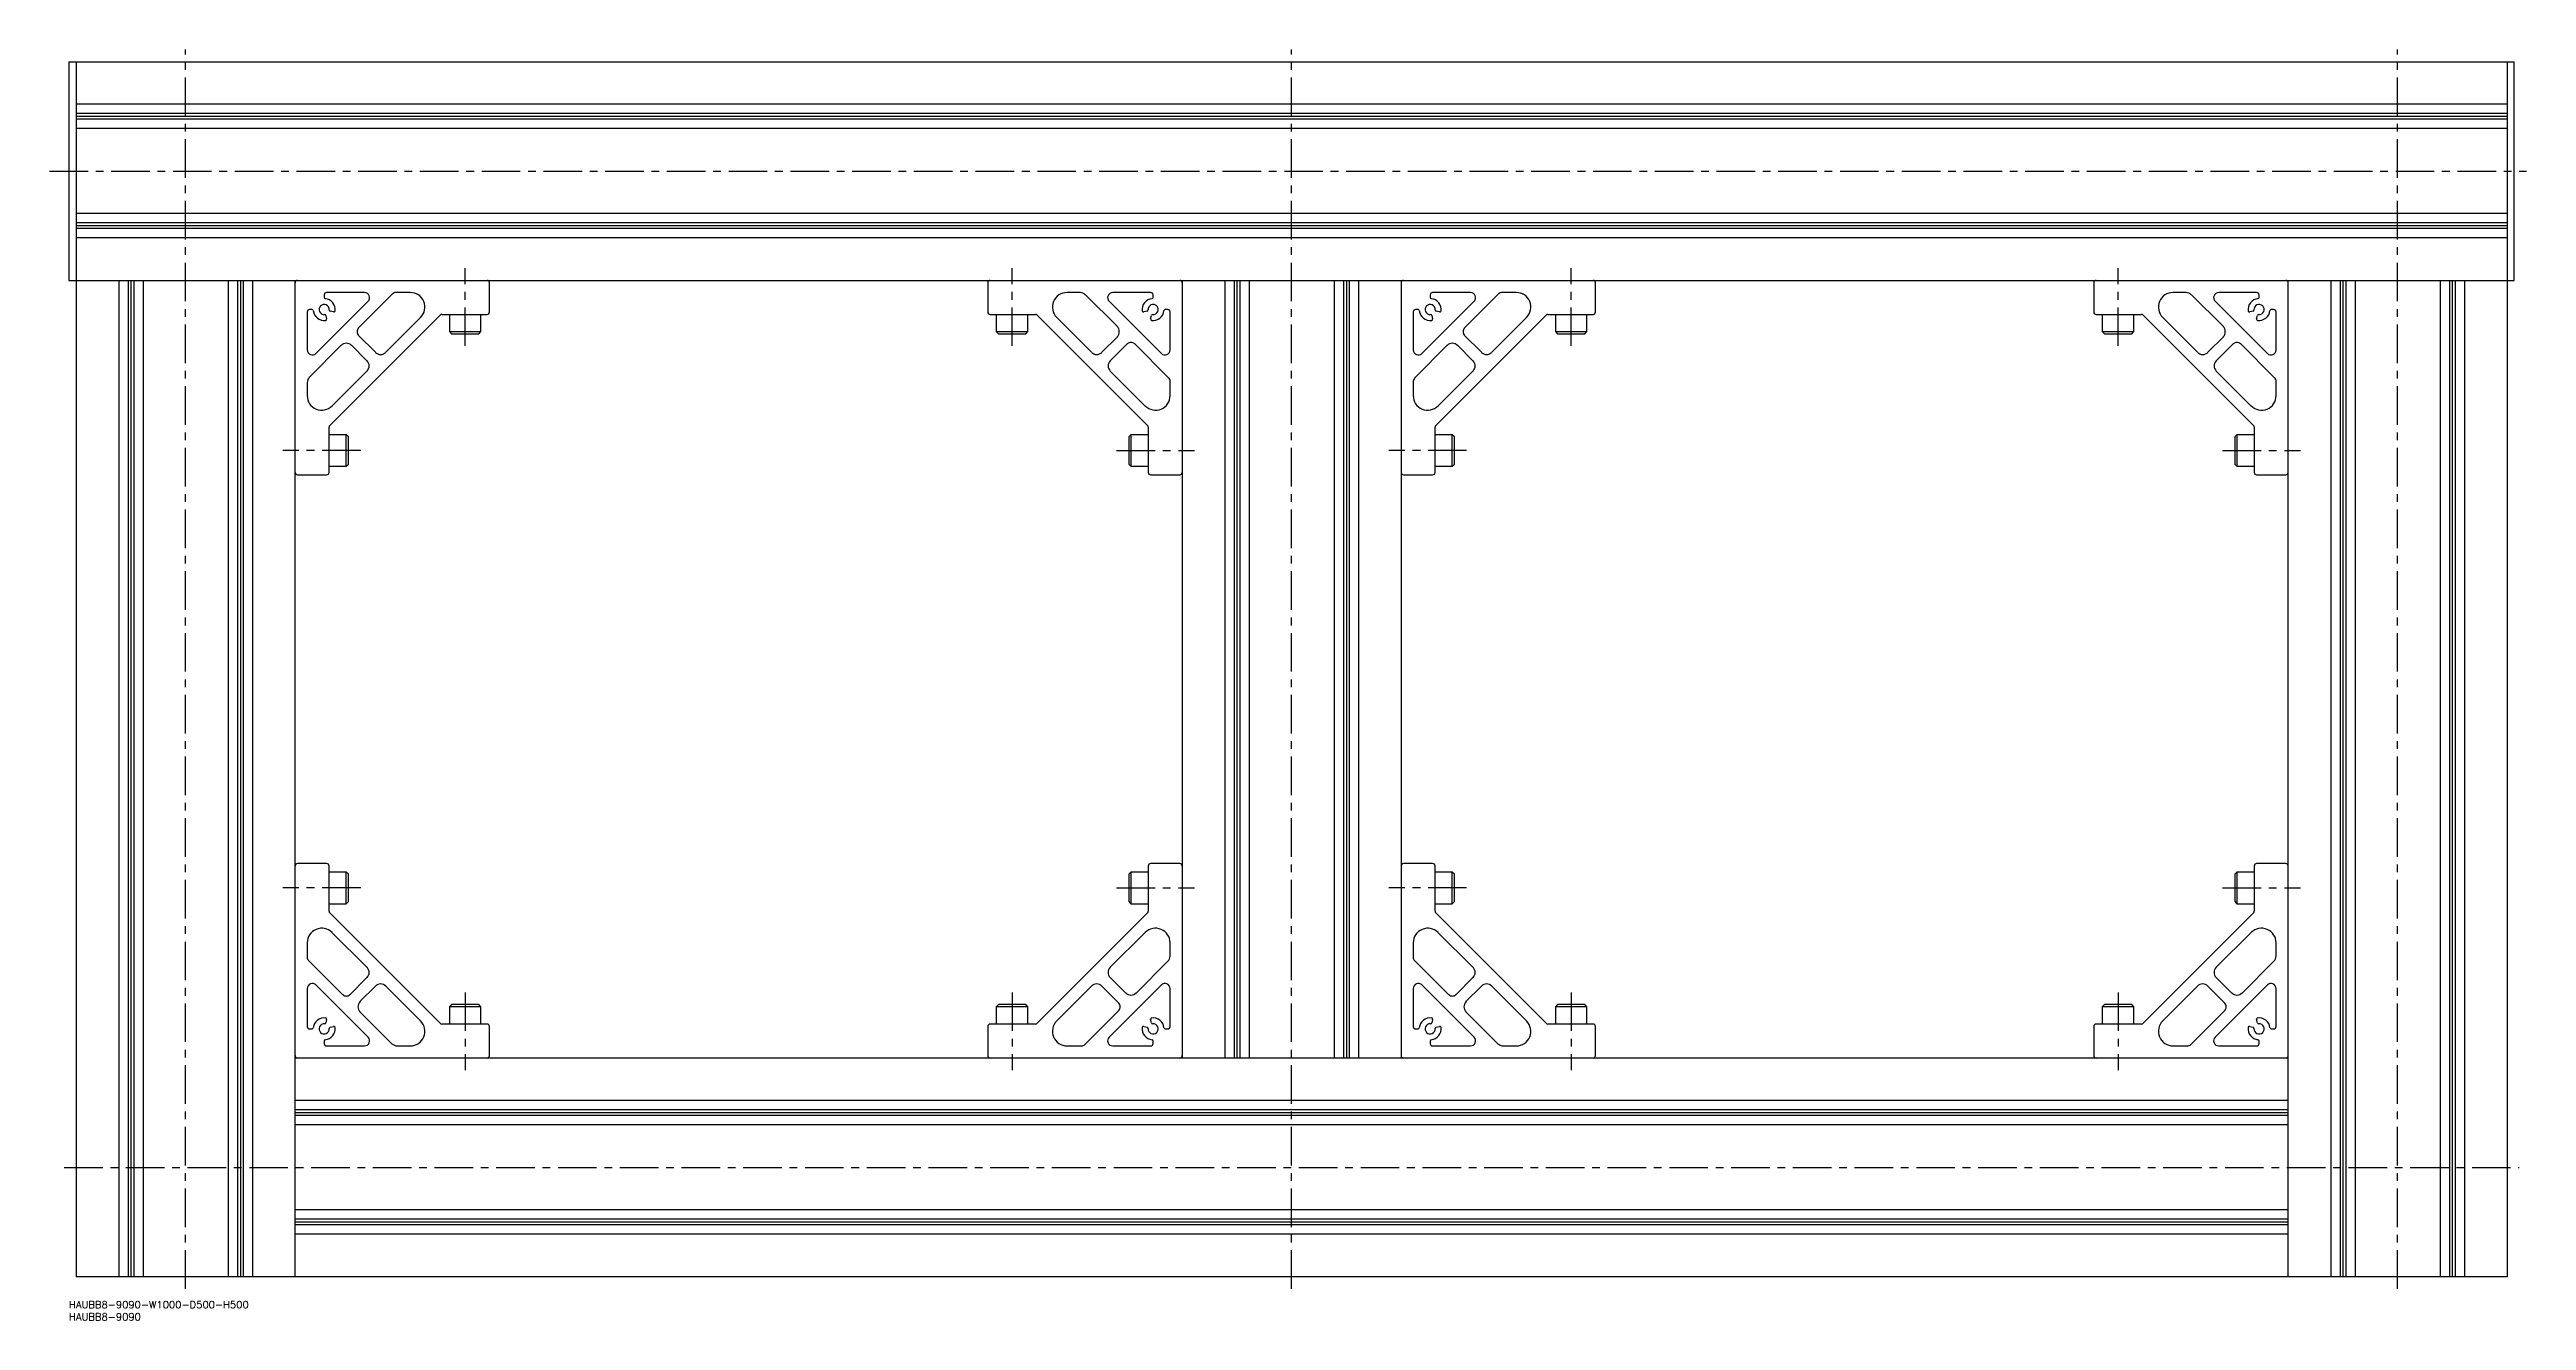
# Model space of a CAD drawing. Extents: x -8 to 1721, y -8 to 1075.
# Drawn here: x -8 to 1011, y -8 to 515 of the extents above; entities that cross this region are included whole.
import ezdxf

# ---------------------------------------------------------------- set-up
doc = ezdxf.new("R2010")
doc.units = 0
doc.header["$LTSCALE"] = 0.5
doc.linetypes.add('CENTER', pattern=[50.8, 31.75, -6.35, 6.35, -6.35])
for name, color, linetype in [('MSM_CENTER', 1, 'CENTER'), ('MSM_CONTINUOUS', 7, 'CONTINUOUS'), ('MSM_PART_NUMBER', 7, 'CONTINUOUS')]:
    doc.layers.add(name, color=color, linetype=linetype)
doc.styles.get("Standard").update_dxf_attribs({"font": 'txt.shx', "height": 3, "bigfont": 'bigfont.shx'})

# ---------------------------------------------------------------- blocks, each defined once
blk = doc.blocks.new('*U8')
at = {"layer": 'MSM_PART_NUMBER'}
blk.add_text('HAUBB8-9090-W1000-D500-H500', height=3, dxfattribs=at).set_placement((0, -3))
blk = doc.blocks.new('*U9')
at = {"layer": 'MSM_PART_NUMBER'}
blk.add_text('HAUBB8-9090', height=3, dxfattribs=at).set_placement((0, -8))

msp = doc.modelspace()

# ---------------------------------------------------------------- linework, layer by layer
at = {"layer": 'MSM_CENTER'}
for p, q in [((48, 5), (48, 515)), ((503, 5), (503, 515)), ((958, 5), (958, 515)), ((-8, 465), (1011, 465)), ((163, 393), (163, 425)), ((388, 393), (388, 425)), ((618, 393), (618, 425)), ((843, 393), (843, 425)), ((120, 350), (88, 350)), ((431, 350), (463, 350)), ((575, 350), (543, 350)), ((886, 350), (918, 350)), ((120, 170), (88, 170)), ((431, 170), (463, 170)), ((575, 170), (543, 170)), ((886, 170), (918, 170)), ((163, 127), (163, 95)), ((388, 127), (388, 95)), ((618, 127), (618, 95)), ((843, 127), (843, 95)), ((-2, 55), (1008, 55))]:
    msp.add_line(p, q, dxfattribs=at)
at = {"layer": 'MSM_CONTINUOUS'}
for p, q in [((0, 510), (1006, 510)), ((0, 510), (0, 420)), ((3, 510), (3, 10)), ((1003, 510), (1003, 10)), ((1006, 420), (1006, 510)), ((1003, 492.5), (3, 492.5)), ((1003, 488.7), (3, 488.7)), ((1003, 487.5), (3, 487.5)), ((1003, 486.3), (3, 486.3)), ((1003, 482.5), (3, 482.5)), ((1003, 447.5), (3, 447.5)), ((1003, 443.7), (3, 443.7)), ((1003, 442.5), (3, 442.5)), ((1003, 441.3), (3, 441.3)), ((1003, 437.5), (3, 437.5)), ((0, 420), (1006, 420)), ((20.5, 420), (20.5, 10)), ((24.3, 420), (24.3, 10)), ((25.5, 420), (25.5, 10)), ((26.7, 420), (26.7, 10)), ((30.5, 420), (30.5, 10)), ((65.5, 420), (65.5, 10)), ((69.3, 420), (69.3, 10)), ((70.5, 420), (70.5, 10)), ((71.7, 420), (71.7, 10)), ((75.5, 420), (75.5, 10)), ((93, 10), (93, 420)), ((173, 407), (173, 419)), ((378, 419), (378, 407)), ((458, 420), (458, 100)), ((475.5, 420), (475.5, 100)), ((479.3, 420), (479.3, 100)), ((480.5, 420), (480.5, 100)), ((481.7, 420), (481.7, 100)), ((485.5, 420), (485.5, 100)), ((520.5, 420), (520.5, 100)), ((524.3, 420), (524.3, 100)), ((525.5, 420), (525.5, 100)), ((526.7, 420), (526.7, 100)), ((530.5, 420), (530.5, 100)), ((548, 420), (548, 100)), ((628, 407), (628, 419)), ((833, 419), (833, 407)), ((913, 10), (913, 420)), ((930.5, 420), (930.5, 10)), ((934.3, 420), (934.3, 10)), ((935.5, 420), (935.5, 10)), ((936.7, 420), (936.7, 10)), ((940.5, 420), (940.5, 10)), ((975.5, 420), (975.5, 10)), ((979.3, 420), (979.3, 10)), ((980.5, 420), (980.5, 10)), ((981.7, 420), (981.7, 10)), ((985.5, 420), (985.5, 10)), ((100, 408), (99, 408)), ((101.6, 389.9), (123.1, 411.4)), ((105, 414), (105, 413)), ((121.6, 415), (106, 415)), ((133.1, 414.4), (119, 400.3)), ((140.4, 415), (134.5, 415)), ((416, 415), (410.6, 415)), ((431.3, 401), (418.2, 414.1)), ((427.9, 411.4), (449.4, 389.9)), ((445, 415), (429.4, 415)), ((446, 413), (446, 414)), ((452, 408), (451, 408)), ((555, 408), (554, 408)), ((556.6, 389.9), (578.1, 411.4)), ((560, 414), (560, 413)), ((576.6, 415), (561, 415)), ((588.1, 414.4), (574, 400.3)), ((595.4, 415), (589.5, 415)), ((871, 415), (865.6, 415)), ((886.3, 401), (873.2, 414.1)), ((882.9, 411.4), (904.4, 389.9)), ((900, 415), (884.4, 415)), ((901, 413), (901, 414)), ((907, 408), (906, 408)), ((98, 407), (98, 391.4)), ((105.7, 405.5), (106, 404.2)), ((107.3, 360.3), (152.7, 405.7)), ((108.8, 407), (107.5, 407.3)), ((119, 397.5), (126.1, 390.4)), ((130.4, 390.4), (144.7, 404.8)), ((153.4, 406), (172, 406)), ((156.5, 406), (156.5, 398.9)), ((156.5, 398.9), (157.4, 398)), ((156.5, 398.9), (169.5, 398.9)), ((157.4, 398), (168.6, 398)), ((168.6, 398), (169.5, 398.9)), ((169.5, 398.9), (169.5, 406)), ((379, 406), (397.6, 406)), ((381.5, 406), (394.5, 406)), ((381.5, 406), (381.5, 398.9)), ((381.5, 398.9), (382.4, 398)), ((381.5, 398.9), (394.5, 398.9)), ((382.4, 398), (393.6, 398)), ((393.6, 398), (394.5, 398.9)), ((394.5, 398.9), (394.5, 406)), ((398.3, 405.7), (443.7, 360.3)), ((406.3, 404.8), (420.6, 390.4)), ((443.5, 407.3), (442.2, 407)), ((445, 404.2), (445.3, 405.5)), ((453, 391.4), (453, 407)), ((553, 407), (553, 391.4)), ((560.7, 405.5), (561, 404.2)), ((562.3, 360.3), (607.7, 405.7)), ((563.8, 407), (562.5, 407.3)), ((574, 397.5), (581.1, 390.4)), ((585.4, 390.4), (599.7, 404.8)), ((608.4, 406), (627, 406)), ((611.5, 406), (611.5, 398.9)), ((611.5, 398.9), (612.4, 398)), ((611.5, 398.9), (624.5, 398.9)), ((612.4, 398), (623.6, 398)), ((623.6, 398), (624.5, 398.9)), ((624.5, 398.9), (624.5, 406)), ((834, 406), (852.6, 406)), ((836.5, 406), (849.5, 406)), ((836.5, 406), (836.5, 398.9)), ((836.5, 398.9), (837.4, 398)), ((836.5, 398.9), (849.5, 398.9)), ((837.4, 398), (848.6, 398)), ((848.6, 398), (849.5, 398.9)), ((849.5, 398.9), (849.5, 406)), ((853.3, 405.7), (898.7, 360.3)), ((861.3, 404.8), (875.6, 390.4)), ((898.5, 407.3), (897.2, 407)), ((900, 404.2), (900.3, 405.5)), ((908, 391.4), (908, 407)), ((112, 393.3), (98.9, 380.2)), ((122.6, 386.9), (116.2, 393.3)), ((424.9, 390.4), (431.3, 396.8)), ((435.5, 394), (428.4, 386.9)), ((452.4, 379.9), (438.3, 394)), ((567, 393.3), (553.9, 380.2)), ((577.6, 386.9), (571.2, 393.3)), ((879.9, 390.4), (886.3, 396.8)), ((890.5, 394), (883.4, 386.9)), ((907.4, 379.9), (893.3, 394)), ((98, 378), (98, 372.6)), ((108.2, 368.3), (122.6, 382.6)), ((428.4, 382.6), (442.8, 368.3)), ((453, 372.6), (453, 378.5)), ((553, 378), (553, 372.6)), ((563.2, 368.3), (577.6, 382.6)), ((883.4, 382.6), (897.8, 368.3)), ((908, 372.6), (908, 378.5)), ((107, 341), (107, 359.6)), ((444, 359.6), (444, 341)), ((562, 341), (562, 359.6)), ((899, 359.6), (899, 341)), ((107, 343.5), (107, 356.5)), ((114.1, 356.5), (107, 356.5)), ((115, 355.6), (114.1, 356.5)), ((114.1, 343.5), (114.1, 356.5)), ((115, 344.4), (115, 355.6)), ((436.9, 356.5), (436, 355.6)), ((436, 355.6), (436, 344.4)), ((436.9, 356.5), (436.9, 343.5)), ((444, 356.5), (436.9, 356.5)), ((562, 343.5), (562, 356.5)), ((569.1, 356.5), (562, 356.5)), ((570, 355.6), (569.1, 356.5)), ((569.1, 343.5), (569.1, 356.5)), ((570, 344.4), (570, 355.6)), ((891.9, 356.5), (891, 355.6)), ((891, 355.6), (891, 344.4)), ((891.9, 356.5), (891.9, 343.5)), ((899, 356.5), (891.9, 356.5)), ((94, 340), (106, 340)), ((107, 343.5), (114.1, 343.5)), ((114.1, 343.5), (115, 344.4)), ((436, 344.4), (436.9, 343.5)), ((436.9, 343.5), (444, 343.5)), ((445, 340), (457, 340)), ((549, 340), (561, 340)), ((562, 343.5), (569.1, 343.5)), ((569.1, 343.5), (570, 344.4)), ((891, 344.4), (891.9, 343.5)), ((891.9, 343.5), (899, 343.5)), ((900, 340), (912, 340)), ((106, 180), (94, 180)), ((107, 160.4), (107, 179)), ((114.1, 176.5), (107, 176.5)), ((115, 175.6), (114.1, 176.5)), ((114.1, 163.5), (114.1, 176.5)), ((115, 164.4), (115, 175.6)), ((436.9, 176.5), (436, 175.6)), ((436, 175.6), (436, 164.4)), ((436.9, 176.5), (436.9, 163.5)), ((444, 176.5), (436.9, 176.5)), ((444, 179), (444, 160.4)), ((444, 176.5), (444, 163.5)), ((457, 180), (445, 180)), ((561, 180), (549, 180)), ((562, 160.4), (562, 179)), ((569.1, 176.5), (562, 176.5)), ((570, 175.6), (569.1, 176.5)), ((569.1, 163.5), (569.1, 176.5)), ((570, 164.4), (570, 175.6)), ((891.9, 176.5), (891, 175.6)), ((891, 175.6), (891, 164.4)), ((891.9, 176.5), (891.9, 163.5)), ((899, 176.5), (891.9, 176.5)), ((899, 179), (899, 160.4)), ((899, 176.5), (899, 163.5)), ((912, 180), (900, 180)), ((107, 163.5), (114.1, 163.5)), ((114.1, 163.5), (115, 164.4)), ((436, 164.4), (436.9, 163.5)), ((436.9, 163.5), (444, 163.5)), ((562, 163.5), (569.1, 163.5)), ((569.1, 163.5), (570, 164.4)), ((891, 164.4), (891.9, 163.5)), ((891.9, 163.5), (899, 163.5)), ((152.7, 114.3), (107.3, 159.7)), ((443.7, 159.7), (398.3, 114.3)), ((607.7, 114.3), (562.3, 159.7)), ((898.7, 159.7), (853.3, 114.3)), ((98, 147.4), (98, 141.5)), ((122.6, 137.4), (108.2, 151.7)), ((442.8, 151.7), (428.4, 137.4)), ((453, 142), (453, 147.4)), ((553, 147.4), (553, 141.5)), ((577.6, 137.4), (563.2, 151.7)), ((897.8, 151.7), (883.4, 137.4)), ((908, 142), (908, 147.4)), ((98.6, 140.1), (112.7, 126)), ((115.5, 126), (122.6, 133.1)), ((428.4, 133.1), (434.8, 126.7)), ((439, 126.7), (452.1, 139.8)), ((553.6, 140.1), (567.7, 126)), ((570.5, 126), (577.6, 133.1)), ((883.4, 133.1), (889.8, 126.7)), ((894, 126.7), (907.1, 139.8)), ((98, 128.6), (98, 113)), ((123.1, 108.6), (101.6, 130.1)), ((126.1, 129.6), (119.7, 123.2)), ((144.7, 115.2), (130.4, 129.6)), ((420.6, 129.6), (406.3, 115.2)), ((432, 122.5), (424.9, 129.6)), ((449.4, 130.1), (427.9, 108.6)), ((453, 113), (453, 128.6)), ((553, 128.6), (553, 113)), ((578.1, 108.6), (556.6, 130.1)), ((581.1, 129.6), (574.7, 123.2)), ((599.7, 115.2), (585.4, 129.6)), ((875.6, 129.6), (861.3, 115.2)), ((887, 122.5), (879.9, 129.6)), ((904.4, 130.1), (882.9, 108.6)), ((908, 113), (908, 128.6)), ((106, 115.8), (105.7, 114.5)), ((107.5, 112.7), (108.8, 113)), ((119.7, 119), (132.8, 105.9)), ((172, 114), (153.4, 114)), ((157.4, 122), (156.5, 121.1)), ((169.5, 121.1), (156.5, 121.1)), ((156.5, 121.1), (156.5, 114)), ((169.5, 114), (156.5, 114)), ((168.6, 122), (157.4, 122)), ((169.5, 121.1), (168.6, 122)), ((169.5, 114), (169.5, 121.1)), ((173, 101), (173, 113)), ((378, 113), (378, 101)), ((397.6, 114), (379, 114)), ((382.4, 122), (381.5, 121.1)), ((394.5, 121.1), (381.5, 121.1)), ((381.5, 121.1), (381.5, 114)), ((393.6, 122), (382.4, 122)), ((394.5, 121.1), (393.6, 122)), ((394.5, 114), (394.5, 121.1)), ((417.9, 105.6), (432, 119.7)), ((442.2, 113), (443.5, 112.7)), ((445.3, 114.5), (445, 115.8)), ((561, 115.8), (560.7, 114.5)), ((562.5, 112.7), (563.8, 113)), ((574.7, 119), (587.8, 105.9)), ((627, 114), (608.4, 114)), ((612.4, 122), (611.5, 121.1)), ((624.5, 121.1), (611.5, 121.1)), ((611.5, 121.1), (611.5, 114)), ((624.5, 114), (611.5, 114)), ((623.6, 122), (612.4, 122)), ((624.5, 121.1), (623.6, 122)), ((624.5, 114), (624.5, 121.1)), ((628, 101), (628, 113)), ((833, 113), (833, 101)), ((852.6, 114), (834, 114)), ((837.4, 122), (836.5, 121.1)), ((849.5, 121.1), (836.5, 121.1)), ((836.5, 121.1), (836.5, 114)), ((848.6, 122), (837.4, 122)), ((849.5, 121.1), (848.6, 122)), ((849.5, 114), (849.5, 121.1)), ((872.9, 105.6), (887, 119.7)), ((897.2, 113), (898.5, 112.7)), ((900.3, 114.5), (900, 115.8)), ((99, 112), (100, 112)), ((105, 107), (105, 106)), ((106, 105), (121.6, 105)), ((135, 105), (140.4, 105)), ((410.6, 105), (416.5, 105)), ((429.4, 105), (445, 105)), ((446, 106), (446, 107)), ((451, 112), (452, 112)), ((554, 112), (555, 112)), ((560, 107), (560, 106)), ((561, 105), (576.6, 105)), ((590, 105), (595.4, 105)), ((865.6, 105), (871.5, 105)), ((884.4, 105), (900, 105)), ((901, 106), (901, 107)), ((906, 112), (907, 112)), ((913, 100), (93, 100)), ((913, 82.5), (93, 82.5)), ((913, 78.7), (93, 78.7)), ((913, 77.5), (93, 77.5)), ((913, 76.3), (93, 76.3)), ((913, 72.5), (93, 72.5)), ((913, 37.5), (93, 37.5)), ((913, 33.7), (93, 33.7)), ((913, 32.5), (93, 32.5)), ((913, 31.3), (93, 31.3)), ((913, 27.5), (93, 27.5)), ((1003, 10), (3, 10))]:
    msp.add_line(p, q, dxfattribs=at)
for centre, radius, start, end in [((94, 419), 1, 90, 180), ((172, 419), 1, 0, 90), ((379, 419), 1, 90, 180), ((457, 419), 1, 0, 90), ((549, 419), 1, 90, 180), ((627, 419), 1, 0, 90), ((834, 419), 1, 90, 180), ((912, 419), 1, 0, 90), ((99, 407), 1, 90, 180), ((100, 407.5), 0.5, 5.7396, 89.9987), ((105, 408), 2.1, 356.0879, 273.9134), ((106, 414), 1, 90, 180), ((105.5, 413), 0.5, 179.9984, 264.2635), ((105, 408), 4.5, 352.1807, 84.2603), ((107.6, 407.8), 0.5, 176.0879, 255.0001), ((121.6, 412.9), 2.1, 315, 90), ((134.5, 413), 2, 90.0011, 135.0008), ((140.4, 409), 6, 315, 90.0001), ((410.6, 409), 6, 90.0001, 225), ((416, 412), 3, 45.0002, 90.0002), ((429.4, 412.9), 2.1, 90, 225), ((446, 408), 4.5, 95.7391, 187.8199), ((443.4, 407.8), 0.5, 284.9999, 3.9134), ((446, 408), 2.1, 266.0879, 183.9134), ((445, 414), 1, 0, 90), ((445.5, 413), 0.5, 275.7396, 359.9987), ((451, 407.5), 0.5, 89.9984, 174.2635), ((452, 407), 1, 0, 90), ((554, 407), 1, 90, 180), ((555, 407.5), 0.5, 5.7396, 89.9987), ((560, 408), 2.1, 356.0879, 273.9134), ((561, 414), 1, 90, 180), ((560.5, 413), 0.5, 179.9984, 264.2635), ((560, 408), 4.5, 352.1807, 84.2603), ((562.6, 407.8), 0.5, 176.0879, 255.0001), ((576.6, 412.9), 2.1, 315, 90), ((589.5, 413), 2, 90.0011, 135.0008), ((595.4, 409), 6, 315, 90.0001), ((865.6, 409), 6, 90.0001, 225), ((871, 412), 3, 45.0002, 90.0002), ((884.4, 412.9), 2.1, 90, 225), ((901, 408), 4.5, 95.7391, 187.8199), ((898.4, 407.8), 0.5, 284.9999, 3.9134), ((901, 408), 2.1, 266.0879, 183.9134), ((900, 414), 1, 0, 90), ((900.5, 413), 0.5, 275.7396, 359.9987), ((906, 407.5), 0.5, 89.9984, 174.2635), ((907, 407), 1, 0, 90), ((105, 408), 4.5, 185.7391, 277.8199), ((105.2, 405.4), 0.5, 14.9999, 93.9134), ((105.5, 404), 0.5, 277.8225, 14.9997), ((109, 407.5), 0.5, 255.0014, 352.1789), ((120.5, 398.9), 2, 134.9992, 225.0012), ((153.4, 405), 1, 89.9986, 134.9989), ((172, 407), 1, 270, 0), ((379, 407), 1, 180, 270), ((397.6, 405), 1, 45.0005, 90.0008), ((429.1, 398.9), 3, 315.0001, 45.0001), ((442, 407.5), 0.5, 187.8225, 284.9997), ((445.5, 404), 0.5, 165.0014, 262.1789), ((445.8, 405.4), 0.5, 86.0879, 165.0001), ((446, 408), 4.5, 262.1807, 354.2603), ((560, 408), 4.5, 185.7391, 277.8199), ((560.2, 405.4), 0.5, 14.9999, 93.9134), ((560.5, 404), 0.5, 277.8225, 14.9997), ((564, 407.5), 0.5, 255.0014, 352.1789), ((575.5, 398.9), 2, 134.9992, 225.0012), ((608.4, 405), 1, 89.9986, 134.9989), ((627, 407), 1, 270, 0), ((834, 407), 1, 180, 270), ((852.6, 405), 1, 45.0005, 90.0008), ((884.1, 398.9), 3, 315.0001, 45.0001), ((897, 407.5), 0.5, 187.8225, 284.9997), ((900.5, 404), 0.5, 165.0014, 262.1789), ((900.8, 405.4), 0.5, 86.0879, 165.0001), ((901, 408), 4.5, 262.1807, 354.2603), ((100.1, 391.4), 2.1, 180, 315), ((114.1, 391.1), 3, 45.0001, 135.0001), ((128.2, 392.5), 3, 225.0001, 315.0002), ((422.8, 392.5), 3, 225.0005, 314.9993), ((436.9, 392.5), 2, 44.9992, 135.0012), ((450.9, 391.4), 2.1, 225, 0), ((555.1, 391.4), 2.1, 180, 315), ((569.1, 391.1), 3, 45.0001, 135.0001), ((583.2, 392.5), 3, 225.0001, 315.0002), ((877.8, 392.5), 3, 225.0005, 314.9993), ((891.9, 392.5), 2, 44.9992, 135.0012), ((905.9, 391.4), 2.1, 225, 0), ((101, 378), 3, 135.0002, 180.0002), ((120.5, 384.8), 3, 315.0005, 44.9993), ((430.5, 384.8), 3, 135.0001, 225.0002), ((451, 378.5), 2, 0.0011, 45.0008), ((556, 378), 3, 135.0002, 180.0002), ((575.5, 384.8), 3, 315.0005, 44.9993), ((885.5, 384.8), 3, 135.0001, 225.0002), ((906, 378.5), 2, 0.0011, 45.0008), ((104, 372.6), 6, 180.0001, 315), ((447, 372.6), 6, 225, 0.0001), ((559, 372.6), 6, 180.0001, 315), ((902, 372.6), 6, 225, 0.0001), ((108, 359.6), 1, 135.0005, 180.0008), ((443, 359.6), 1, 359.9986, 44.9989), ((563, 359.6), 1, 135.0005, 180.0008), ((898, 359.6), 1, 359.9986, 44.9989), ((94, 341), 1, 180, 270), ((106, 341), 1, 270, 0), ((445, 341), 1, 180, 270), ((457, 341), 1, 270, 0), ((549, 341), 1, 180, 270), ((561, 341), 1, 270, 0), ((900, 341), 1, 180, 270), ((912, 341), 1, 270, 0), ((94, 179), 1, 90, 180), ((106, 179), 1, 0, 90), ((445, 179), 1, 90, 180), ((457, 179), 1, 0, 90), ((549, 179), 1, 90, 180), ((561, 179), 1, 0, 90), ((900, 179), 1, 90, 180), ((912, 179), 1, 0, 90), ((104, 147.4), 6, 45, 180.0001), ((108, 160.4), 1, 179.9986, 224.9989), ((447, 147.4), 6, 0.0001, 135), ((443, 160.4), 1, 315.0005, 0.0008), ((559, 147.4), 6, 45, 180.0001), ((563, 160.4), 1, 179.9986, 224.9989), ((902, 147.4), 6, 0.0001, 135), ((898, 160.4), 1, 315.0005, 0.0008), ((100, 141.5), 2, 180.0011, 225.0008), ((120.5, 135.2), 3, 315.0001, 45.0002), ((430.5, 135.2), 3, 135.0005, 224.9993), ((450, 142), 3, 315.0002, 0.0002), ((555, 141.5), 2, 180.0011, 225.0008), ((575.5, 135.2), 3, 315.0001, 45.0002), ((885.5, 135.2), 3, 135.0005, 224.9993), ((905, 142), 3, 315.0002, 0.0002), ((100.1, 128.6), 2.1, 45, 180), ((114.1, 127.5), 2, 224.9992, 315.0012), ((121.9, 121.1), 3, 135.0001, 225.0001), ((128.2, 127.5), 3, 45.0005, 134.9993), ((422.8, 127.5), 3, 45.0001, 135.0002), ((430.5, 121.1), 2, 314.9992, 45.0012), ((436.9, 128.9), 3, 225.0001, 315.0001), ((450.9, 128.6), 2.1, 0, 135), ((555.1, 128.6), 2.1, 45, 180), ((569.1, 127.5), 2, 224.9992, 315.0012), ((576.9, 121.1), 3, 135.0001, 225.0001), ((583.2, 127.5), 3, 45.0005, 134.9993), ((877.8, 127.5), 3, 45.0001, 135.0002), ((885.5, 121.1), 2, 314.9992, 45.0012), ((891.9, 128.9), 3, 225.0001, 315.0001), ((905.9, 128.6), 2.1, 0, 135), ((99, 113), 1, 180, 270), ((100, 112.5), 0.5, 269.9984, 354.2635), ((105, 112), 4.5, 82.1807, 174.2603), ((105, 112), 2.1, 86.0879, 3.9134), ((105.2, 114.6), 0.5, 266.0879, 345.0001), ((105, 112), 4.5, 275.7391, 7.8199), ((105.5, 116), 0.5, 345.0014, 82.1789), ((107.6, 112.2), 0.5, 104.9999, 183.9134), ((109, 112.5), 0.5, 7.8225, 104.9997), ((140.4, 111), 6, 270.0001, 45), ((153.4, 115), 1, 225.0005, 270.0008), ((172, 113), 1, 0, 90), ((379, 113), 1, 90, 180), ((397.6, 115), 1, 269.9986, 314.9989), ((410.6, 111), 6, 135, 270.0001), ((442, 112.5), 0.5, 75.0014, 172.1789), ((446, 112), 4.5, 172.1807, 264.2603), ((443.4, 112.2), 0.5, 356.0879, 75.0001), ((446, 112), 2.1, 176.0879, 93.9134), ((445.5, 116), 0.5, 97.8225, 194.9997), ((445.8, 114.6), 0.5, 194.9999, 273.9134), ((446, 112), 4.5, 5.7391, 97.8199), ((451, 112.5), 0.5, 185.7396, 269.9987), ((452, 113), 1, 270, 0), ((554, 113), 1, 180, 270), ((555, 112.5), 0.5, 269.9984, 354.2635), ((560, 112), 4.5, 82.1807, 174.2603), ((560, 112), 2.1, 86.0879, 3.9134), ((560.2, 114.6), 0.5, 266.0879, 345.0001), ((560, 112), 4.5, 275.7391, 7.8199), ((560.5, 116), 0.5, 345.0014, 82.1789), ((562.6, 112.2), 0.5, 104.9999, 183.9134), ((564, 112.5), 0.5, 7.8225, 104.9997), ((595.4, 111), 6, 270.0001, 45), ((608.4, 115), 1, 225.0005, 270.0008), ((627, 113), 1, 0, 90), ((834, 113), 1, 90, 180), ((852.6, 115), 1, 269.9986, 314.9989), ((865.6, 111), 6, 135, 270.0001), ((897, 112.5), 0.5, 75.0014, 172.1789), ((901, 112), 4.5, 172.1807, 264.2603), ((898.4, 112.2), 0.5, 356.0879, 75.0001), ((901, 112), 2.1, 176.0879, 93.9134), ((900.5, 116), 0.5, 97.8225, 194.9997), ((900.8, 114.6), 0.5, 194.9999, 273.9134), ((901, 112), 4.5, 5.7391, 97.8199), ((906, 112.5), 0.5, 185.7396, 269.9987), ((907, 113), 1, 270, 0), ((105.5, 107), 0.5, 95.7396, 179.9987), ((106, 106), 1, 180, 270), ((121.6, 107.1), 2.1, 270, 45), ((135, 108), 3, 225.0002, 270.0002), ((416.5, 107), 2, 270.0011, 315.0008), ((429.4, 107.1), 2.1, 135, 270), ((445, 106), 1, 270, 0), ((445.5, 107), 0.5, 359.9984, 84.2635), ((560.5, 107), 0.5, 95.7396, 179.9987), ((561, 106), 1, 180, 270), ((576.6, 107.1), 2.1, 270, 45), ((590, 108), 3, 225.0002, 270.0002), ((871.5, 107), 2, 270.0011, 315.0008), ((884.4, 107.1), 2.1, 135, 270), ((900, 106), 1, 270, 0), ((900.5, 107), 0.5, 359.9984, 84.2635), ((94, 101), 1, 180, 270), ((172, 101), 1, 270, 0), ((379, 101), 1, 180, 270), ((457, 101), 1, 270, 0), ((549, 101), 1, 180, 270), ((627, 101), 1, 270, 0), ((834, 101), 1, 180, 270), ((912, 101), 1, 270, 0)]:
    msp.add_arc(centre, radius, start, end, dxfattribs=at)

# ---------------------------------------------------------------- block references
for name in ['*U8', '*U9']:
    msp.add_blockref(name, (0, 0), dxfattribs=at)

doc.saveas('drawing.dxf')
